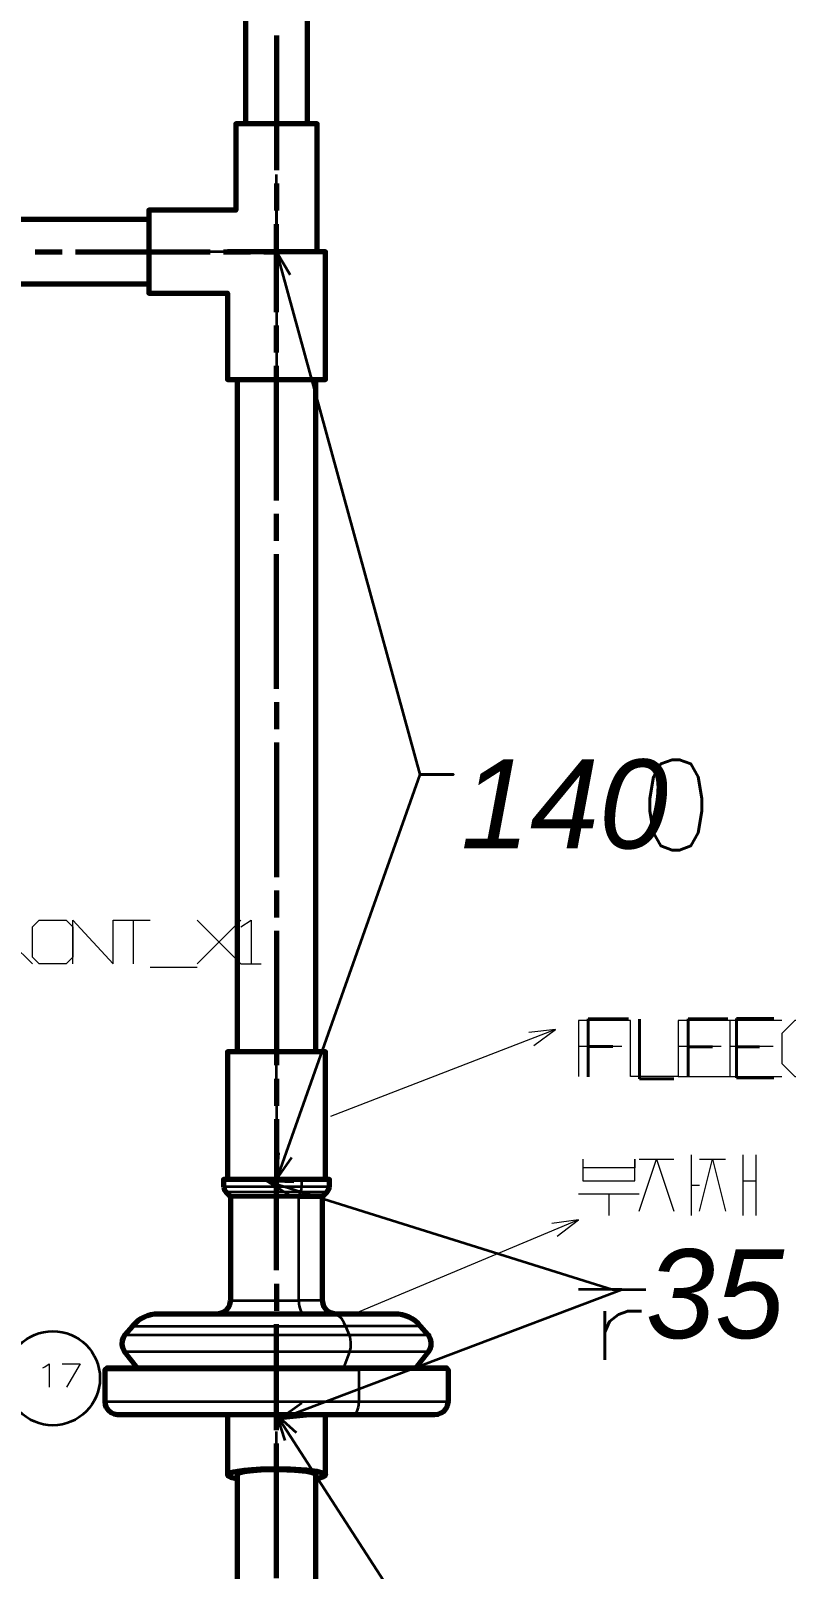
# Model space of a CAD drawing. Extents: x 0 to 174, y 0 to 33.
# Drawn here: x 45.902 to 48.113, y 12.971 to 17.474 of the extents above; entities that cross this region are included whole.
import ezdxf
from ezdxf.enums import TextEntityAlignment as Align

# ---------------------------------------------------------------- set-up
doc = ezdxf.new("R2010")
doc.units = 0
doc.layers.add('PDF2_문자', color=7, linetype='Continuous')
doc.layers.add('PDF2_형상', color=157, linetype='Continuous', true_color=0x405f80)
doc.layers.add('YOLO_TEXT', color=3, linetype='Continuous', true_color=0x008230)
doc.styles.add('OCR_LATIN', font='txt.shx')
doc.styles.add('PDF LucidaHandwriting Italic', font='ariali.ttf')

msp = doc.modelspace()

# ---------------------------------------------------------------- linework, layer by layer
at = {"layer": 'PDF2_형상', "lineweight": 70}
for points in [[(46.5296, 19.1824), (46.5296, 17.2012)], [(46.7119, 17.2012), (46.7119, 19.1824)], [(46.7394, 16.8272), (46.7394, 17.2012), (46.5021, 17.2012), (46.5021, 16.9485), (46.2468, 16.9485), (46.2468, 16.7058), (46.4776, 16.7058), (46.4776, 16.4532), (46.7639, 16.4532), (46.7639, 16.8272), (46.4776, 16.8272)], [(46.2468, 16.921), (44.3865, 16.921)], [(44.3865, 16.7335), (46.2468, 16.7335)], [(46.5053, 16.4532), (46.5053, 14.4854)], [(46.7363, 14.4854), (46.7363, 16.4532)], [(46.7639, 14.1114), (46.7639, 14.4854), (46.4776, 14.4854), (46.4776, 14.1114)], [(46.7756, 14.0897), (46.7756, 14.1114), (46.695, 14.1114), (46.466, 14.1114), (46.466, 14.0897)], [(46.4661, 14.0897), (46.4683, 14.0804), (46.4725, 14.0751), (46.4825, 14.066), (46.4857, 14.0587), (46.4857, 13.7571), (46.4856, 13.754), (46.4836, 13.7444), (46.4793, 13.7357), (46.4731, 13.7282), (46.4651, 13.7225), (46.456, 13.7189), (46.4464, 13.7178)], [(46.7951, 13.7178), (46.7921, 13.7178), (46.7825, 13.7199), (46.7737, 13.724), (46.7662, 13.7304), (46.7606, 13.7383), (46.7571, 13.7474), (46.7558, 13.7571), (46.7558, 14.0587), (46.759, 14.066), (46.769, 14.0751), (46.7743, 14.0831), (46.7754, 14.0897)], [(46.4776, 13.4225), (46.4776, 13.2469), (46.4785, 13.2489), (46.4807, 13.2507), (46.4853, 13.2529), (46.4946, 13.2556), (46.5072, 13.2581), (46.526, 13.2607), (46.5482, 13.2628), (46.575, 13.2643), (46.6037, 13.2651), (46.6613, 13.2646), (46.7082, 13.2615), (46.7389, 13.2574), (46.7551, 13.2532), (46.7621, 13.2499), (46.7635, 13.2483), (46.7637, 13.2476), (46.7639, 13.2468), (46.7636, 13.2461), (46.7632, 13.2453), (46.7613, 13.2435), (46.7571, 13.2414), (46.7483, 13.2386), (46.7363, 13.2361)], [(46.7639, 13.2469), (46.7639, 13.4225)], [(46.4776, 13.2469), (46.4778, 13.2462), (46.4782, 13.2454), (46.4797, 13.2439), (46.4868, 13.2406), (46.5036, 13.2364), (46.5053, 13.2361)], [(46.7363, 12.6135), (46.7363, 13.2469), (46.7361, 13.2476), (46.7358, 13.2483), (46.7342, 13.2497), (46.7265, 13.2529), (46.7083, 13.2567), (46.6746, 13.26), (46.6265, 13.2618), (46.6001, 13.2615), (46.5746, 13.2606), (46.5526, 13.2589), (46.5337, 13.2567), (46.5211, 13.2544), (46.5119, 13.2519), (46.5076, 13.25), (46.5058, 13.2485), (46.5053, 13.2469), (46.5053, 12.6135)]]:
    msp.add_lwpolyline(points, dxfattribs=at)
at = {"layer": 'PDF2_형상', "color": 3, "lineweight": 70}
for points in [[(46.6208, 17.4596), (46.6208, 17.0658)], [(46.6208, 17.0265), (46.6208, 16.9478)], [(46.584, 16.8272), (46.6208, 16.8272), (46.6208, 16.9083)], [(45.9147, 16.8272), (45.9935, 16.8272)], [(46.0328, 16.8272), (46.4265, 16.8272)], [(46.466, 16.8272), (46.5446, 16.8272)], [(46.6208, 13.8457), (46.6208, 14.1114)], [(46.6208, 13.8062), (46.6208, 13.7275)], [(46.6208, 13.3776), (46.6208, 13.4225), (46.6208, 13.6882)], [(46.6208, 12.9446), (46.6208, 13.3383)]]:
    msp.add_lwpolyline(points, dxfattribs=at)
at = {"layer": 'PDF2_형상', "color": 18, "lineweight": 35, "true_color": 0x260000}
for points in [[(46.6208, 17.4596), (46.6208, 17.0658)], [(46.6208, 17.0929), (46.6208, 17.3292)], [(46.6208, 16.9749), (46.6208, 17.0536)], [(46.6208, 17.0265), (46.6208, 16.9478)], [(46.6208, 16.6504), (46.6208, 16.9551), (46.6208, 16.7189)], [(46.6208, 16.9354), (46.6208, 16.6992), (46.6208, 16.9083)], [(45.9147, 16.8272), (45.9935, 16.8272)], [(46.0328, 16.8272), (46.4265, 16.8272)], [(46.355, 16.8272), (46.1188, 16.8272)], [(46.4732, 16.8272), (46.3944, 16.8272)], [(46.4658, 16.8272), (46.5446, 16.8272)], [(46.584, 16.8272), (46.7487, 16.8272), (46.5125, 16.8272)], [(46.6208, 16.8272), (47.0403, 15.2965), (47.1387, 15.2965), (47.0403, 15.2965), (46.6208, 14.1114)], [(46.6606, 16.7592), (46.6208, 16.8272), (46.6212, 16.7485)], [(46.6208, 16.6796), (46.6208, 16.6008)], [(46.6208, 16.5324), (46.6208, 16.611)], [(46.6208, 16.5614), (46.6208, 16.3253)], [(46.6208, 16.0992), (46.6208, 16.4929)], [(46.6208, 15.9811), (46.6208, 16.0599)], [(46.6208, 15.5481), (46.6208, 15.9418)], [(46.6208, 15.5086), (46.6208, 15.43)], [(46.6208, 15.3906), (46.6208, 14.9968)], [(46.6208, 14.9575), (46.6208, 14.8788)], [(46.6208, 14.8394), (46.6208, 14.4457)], [(46.6208, 14.3772), (46.6208, 14.6133)], [(46.6208, 14.4062), (46.6208, 14.3276)], [(46.6208, 14.3378), (46.6208, 14.259)], [(46.6208, 14.2197), (46.6208, 13.9835), (46.6208, 14.2882)], [(46.6269, 14.1899), (46.6208, 14.1114), (46.6654, 14.1763)], [(46.5931, 14.1065), (47.6042, 13.7899), (47.7017, 13.7899)], [(46.6718, 14.1033), (46.5931, 14.1065), (46.6596, 14.0644)], [(46.6307, 13.411), (47.6319, 13.7899), (47.5049, 13.7899)], [(46.6208, 13.4135), (46.6208, 13.5863)], [(46.6208, 13.4957), (46.6208, 13.5793)], [(46.6208, 13.3776), (46.6208, 13.4564)], [(46.6208, 13.4225), (47.2274, 12.4829), (47.3257, 12.4829), (47.2274, 12.4829), (46.6208, 11.2068), (47.2671, 10.2914), (47.3656, 10.2914), (47.2671, 10.2914), (46.6208, 8.9185)], [(46.6792, 13.3696), (46.6208, 13.4225), (46.6449, 13.3475)], [(46.6946, 13.4569), (46.6307, 13.411), (46.709, 13.4189)], [(46.6208, 13.2953), (46.6208, 13.374)], [(46.6208, 12.9446), (46.6208, 13.3383)], [(46.6208, 13.256), (46.6208, 13.0832)]]:
    msp.add_lwpolyline(points, dxfattribs=at)
at = {"layer": 'PDF2_형상', "color": 60, "lineweight": 70, "true_color": 0xbfff00}
for points in [[(46.6208, 16.6504), (46.6208, 16.8272)], [(46.6208, 16.5324), (46.6208, 16.611)], [(46.6208, 16.0992), (46.6208, 16.4929)], [(46.6208, 15.9811), (46.6208, 16.0599)], [(46.6208, 15.5481), (46.6208, 15.9418)], [(46.6208, 15.5086), (46.6208, 15.43)], [(46.6208, 15.3906), (46.6208, 14.9968)], [(46.6208, 14.9575), (46.6208, 14.8788)], [(46.6208, 14.8394), (46.6208, 14.4457)], [(46.6208, 14.4062), (46.6208, 14.3276)], [(46.6208, 14.2882), (46.6208, 14.1114)]]:
    msp.add_lwpolyline(points, dxfattribs=at)
at = {"layer": 'PDF2_형상', "color": 7, "lineweight": 13}
msp.add_lwpolyline([(45.9261, 14.8706), (46.0049, 14.8706), (46.0246, 14.8508), (46.0246, 14.7622), (46.0049, 14.7425), (45.9261, 14.7425), (45.9064, 14.7622), (45.9064, 14.8508)], close=True, dxfattribs=at)
for points in [[(46.0246, 14.7425), (46.0246, 14.8706), (46.1426, 14.7425), (46.1426, 14.8706), (46.251, 14.8706)], [(46.2017, 14.8706), (46.2017, 14.7425)], [(46.3887, 14.8706), (46.5167, 14.7425), (46.5757, 14.7425)], [(46.5167, 14.8706), (46.3887, 14.7425)], [(46.5167, 14.8508), (46.5463, 14.8706), (46.5463, 14.7425)], [(45.8474, 14.8015), (45.9064, 14.7425)], [(46.251, 14.7326), (46.3887, 14.7326)], [(47.4376, 14.5506), (46.7783, 14.2957)], [(47.374, 14.5042), (47.4376, 14.5506), (47.3594, 14.5421)], [(47.796, 14.4126), (47.6567, 14.4126), (47.6567, 14.5772), (47.5049, 14.5772), (47.5049, 14.4126)], [(47.9478, 14.5772), (47.796, 14.5772), (47.796, 14.4126), (47.9478, 14.4126)], [(48.0996, 14.5772), (47.9478, 14.5772), (47.9478, 14.4126), (48.0996, 14.4126)], [(48.2515, 14.5392), (48.2135, 14.5772), (48.1376, 14.5772), (48.0996, 14.5392), (48.0996, 14.4507), (48.1376, 14.4126), (48.2135, 14.4126), (48.2515, 14.4507)], [(47.6314, 14.5012), (47.5049, 14.5012)], [(47.9225, 14.5012), (47.796, 14.5012)], [(48.0743, 14.5012), (47.9478, 14.5012)], [(47.5175, 14.1708), (47.5175, 14.1075), (47.6693, 14.1075), (47.6693, 14.1708), (47.6693, 14.1456), (47.5175, 14.1456)], [(47.6821, 14.1708), (47.7832, 14.1708)], [(47.6821, 14.019), (47.7326, 14.1708), (47.7832, 14.019)], [(47.8339, 14.1835), (47.8339, 14.0064)], [(47.8592, 14.1708), (47.9351, 14.1708)], [(47.8592, 14.019), (47.8971, 14.1708), (47.9351, 14.019)], [(47.9857, 14.1835), (47.9857, 14.0064)], [(48.0237, 14.1835), (48.0237, 14.0064)], [(47.8339, 14.0949), (47.8592, 14.0949)], [(47.9857, 14.1075), (48.0237, 14.1075)], [(47.5049, 14.0696), (47.6821, 14.0696)], [(47.5935, 14.0696), (47.5935, 14.0064)], [(47.5049, 13.9936), (46.8456, 13.7178)], [(47.4426, 13.9456), (47.5049, 13.9936), (47.4268, 13.9831)]]:
    msp.add_lwpolyline(points, dxfattribs=at)
at = {"layer": 'PDF2_형상', "lineweight": 35}
for points in [[(46.7756, 14.0897), (46.695, 14.0897), (46.695, 14.1114)], [(46.4725, 14.0751), (46.6918, 14.0751), (46.6942, 14.0818), (46.695, 14.0897), (46.466, 14.0897)], [(46.4825, 14.066), (46.6871, 14.066), (46.686, 14.0626), (46.6856, 14.0587), (46.7558, 14.0587)], [(46.7558, 13.7571), (46.6856, 13.7571), (46.6856, 14.0587), (46.4857, 14.0587)], [(46.759, 14.066), (46.6871, 14.066), (46.6918, 14.0751), (46.769, 14.0751)], [(46.4857, 13.7571), (46.6856, 13.7571), (46.686, 13.749), (46.6871, 13.7414), (46.6889, 13.7346), (46.6913, 13.7287), (46.694, 13.7243), (46.6969, 13.7208), (46.6999, 13.7189), (46.7044, 13.7178)], [(46.1992, 13.6825), (46.8229, 13.6825), (46.819, 13.691), (46.8149, 13.6983), (46.8106, 13.7043), (46.806, 13.7092), (46.8015, 13.7128), (46.7969, 13.7154), (46.7926, 13.7169), (46.7882, 13.7176), (46.7868, 13.7178)], [(46.1772, 13.6564), (46.8335, 13.6564), (46.8353, 13.651), (46.8368, 13.6436), (46.8376, 13.6358), (46.8371, 13.62), (46.8339, 13.6069), (46.1762, 13.6069)], [(47.0424, 13.6825), (46.8229, 13.6825), (46.8335, 13.6564), (47.0643, 13.6564)], [(47.0653, 13.6069), (46.8339, 13.6069), (46.8164, 13.5603)], [(46.1188, 13.5543), (46.8614, 13.5543), (46.8613, 13.5567), (46.8606, 13.5585), (46.8601, 13.5593), (46.8597, 13.5599), (46.8592, 13.5601), (46.8586, 13.5603)], [(47.1228, 13.5543), (46.8614, 13.5543), (46.8614, 13.4618), (47.1228, 13.4618)], [(46.1188, 13.4618), (46.8614, 13.4618), (46.8614, 13.4599), (46.8596, 13.445), (46.8557, 13.4335), (46.8507, 13.4263), (46.8479, 13.4242), (46.8453, 13.4229), (46.8425, 13.4225)]]:
    msp.add_lwpolyline(points, dxfattribs=at)
at = {"layer": 'PDF2_형상', "lineweight": 70}
msp.add_lwpolyline([(47.0289, 13.5603), (47.0653, 13.6069), (47.0703, 13.6153), (47.0731, 13.6247), (47.0733, 13.6344), (47.0714, 13.644), (47.0671, 13.6528), (47.0643, 13.6564), (47.0424, 13.6825, 0.222471), (46.9669, 13.7178), (46.7868, 13.7178), (46.2746, 13.7178, 0.222525), (46.1992, 13.6825), (46.1772, 13.6564), (46.1719, 13.6482), (46.1687, 13.639), (46.1681, 13.6292), (46.1697, 13.6196), (46.1738, 13.6107), (46.1762, 13.6069), (46.2126, 13.5603)], format="xyb", dxfattribs=at)
at = {"layer": 'PDF2_형상', "color": 18, "lineweight": 13, "true_color": 0x260000}
for points in [[(45.9364, 13.56), (45.9431, 13.5633), (45.9553, 13.5722), (45.9553, 13.5033)], [(45.9931, 13.5722), (46.0464, 13.5722), (46.0064, 13.5033)]]:
    msp.add_lwpolyline(points, dxfattribs=at)
at = {"layer": 'PDF2_형상', "lineweight": 70}
msp.add_lwpolyline([(46.1188, 13.5543), (46.1189, 13.5554), (46.1247, 13.5603), (46.8586, 13.5603), (47.1168, 13.5603), (47.1179, 13.5601), (47.1228, 13.5543), (47.1228, 13.4618), (47.1226, 13.4588), (47.1207, 13.4492), (47.1164, 13.4404), (47.1101, 13.4329), (47.1021, 13.4272), (47.0931, 13.4236), (47.0833, 13.4225), (46.8425, 13.4225), (46.1582, 13.4225), (46.1551, 13.4226), (46.1456, 13.4246), (46.1367, 13.4287), (46.1293, 13.4351), (46.1236, 13.4431), (46.12, 13.4521), (46.1188, 13.4618)], close=True, dxfattribs=at)
at = {"layer": 'PDF2_형상', "color": 18, "lineweight": 35, "true_color": 0x260000}
msp.add_circle((45.9661, 13.5297), 0.1378, dxfattribs=at)

# ---------------------------------------------------------------- texts
at = {"layer": 'PDF2_문자', "char_height": 0.2605, "attachment_point": 4, "style": 'PDF LucidaHandwriting Italic'}
for s, insert in [('140', (47.16, 15.2089)), ('35', (47.7017, 13.7754))]:
    msp.add_mtext(s, dxfattribs=dict(at, insert=insert))
at = {"layer": 'YOLO_TEXT', "style": 'OCR_LATIN'}
for s, height, p, p2 in [('0', 0.2644, (47.6803, 15.0759), (47.8984, 15.0759)), ('F', 0.1696, (47.4971, 14.412), (47.6598, 14.412)), ('L', 0.1745, (47.65, 14.4061), (47.7918, 14.4061)), ('F', 0.1709, (47.7897, 14.4107), (47.951, 14.4107)), ('E', 0.1732, (47.9334, 14.4092), (48.0932, 14.4092)), ('r', 0.2148, (47.5278, 13.5832), (47.7024, 13.5832))]:
    msp.add_text(s, height=height, dxfattribs=at).set_placement(p, p2, align=Align.FIT)

doc.saveas('drawing.dxf')
